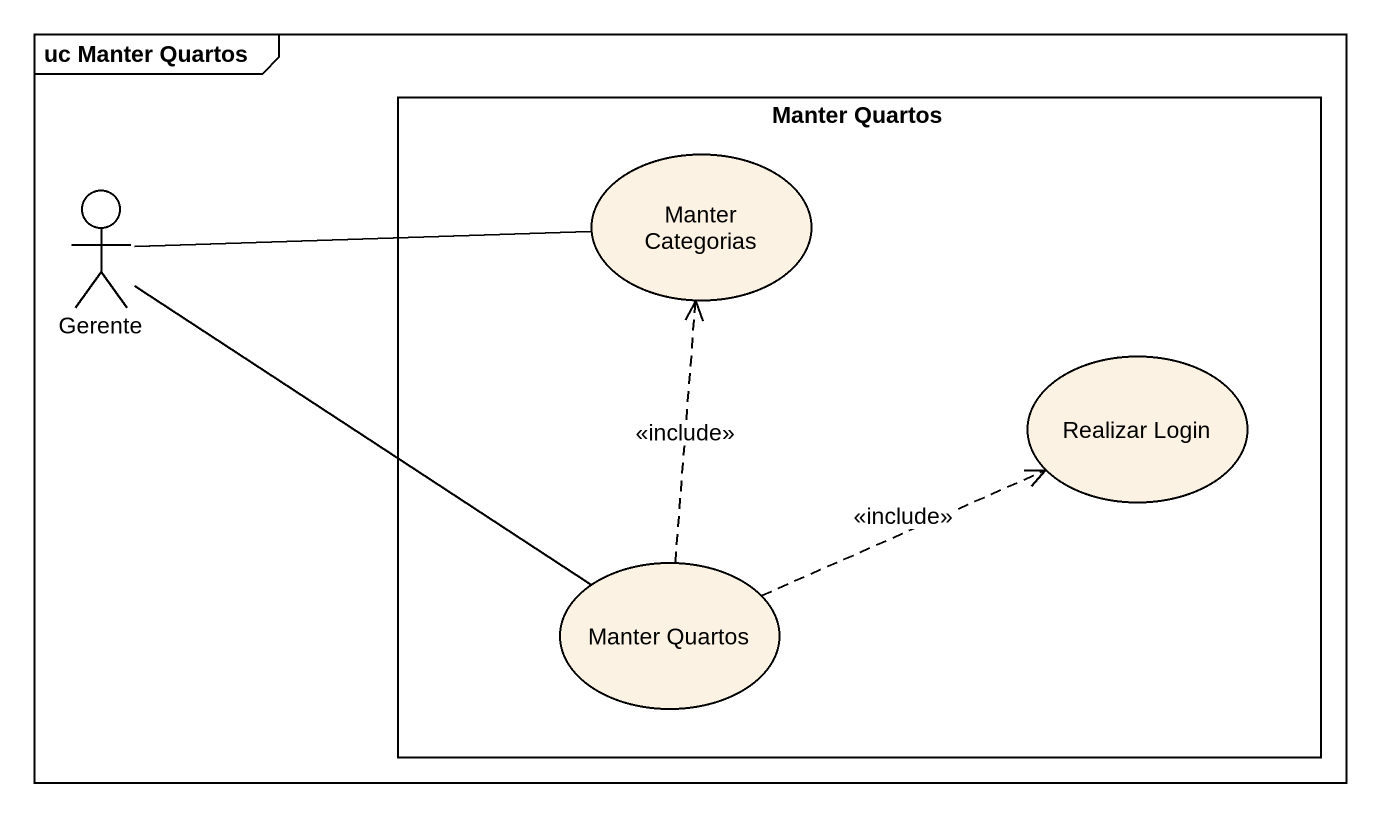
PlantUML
@startuml
mainframe uc Manter Quartos
rectangle "Manter Quartos" as Manter_Quartos {
  usecase "Manter Categorias" as Manter_Categorias
  usecase "Realizar Login" as Realizar_Login
  usecase "Manter Quartos" as Manter_Quartos_2
}
actor Gerente
Gerente -right- Manter_Categorias
Gerente -- Manter_Quartos_2
Manter_Quartos_2 .up.> Manter_Categorias : <<include>>
Manter_Quartos_2 .right.> Realizar_Login : <<include>>
@enduml
